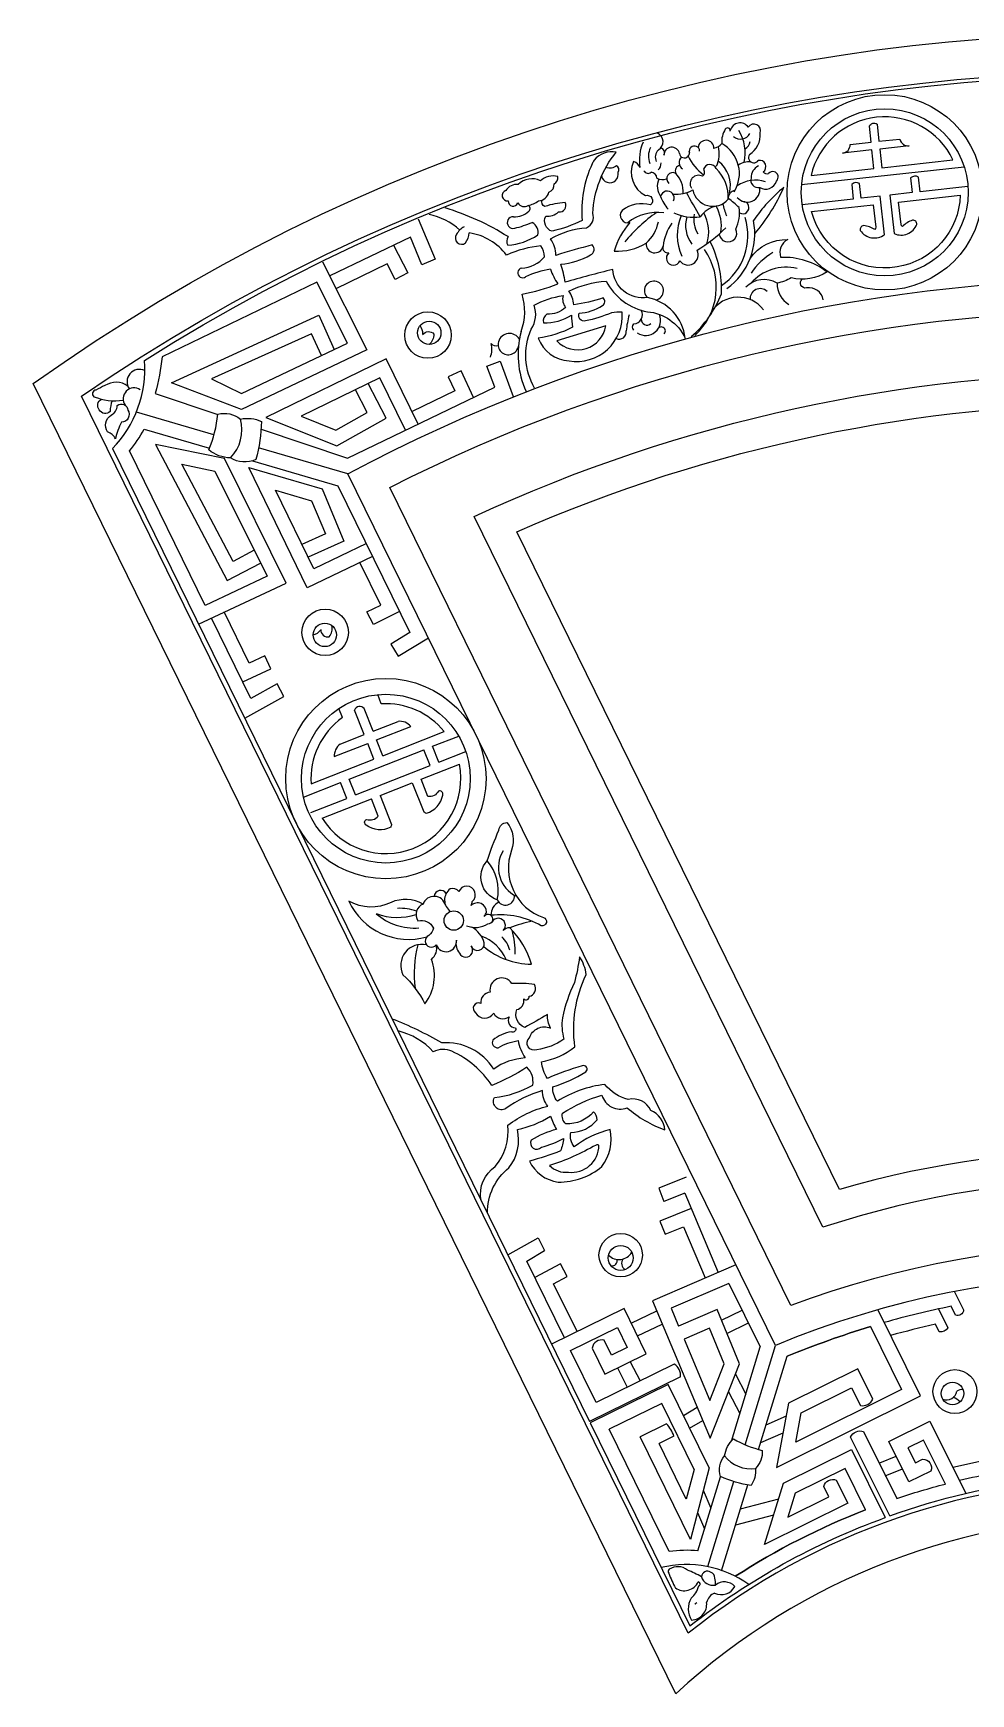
# Model space of a CAD drawing. Header units: metres. Extents: x 2539 to 4205, y 4330 to 5682.
# Drawn here: x 2539 to 3252, y 4330 to 5593 of the extents above; entities that cross this region are included whole.
import ezdxf

# ---------------------------------------------------------------- set-up
doc = ezdxf.new("R2010")
doc.units = ezdxf.units.M
for name, color, linetype in [('3', 3, 'Continuous'), ('4', 4, 'Continuous'), ('7', 7, 'Continuous')]:
    doc.layers.add(name, color=color, linetype=linetype)

# ---------------------------------------------------------------- blocks, each defined once
blk = doc.blocks.new('窗-073')
at = {"layer": '3'}
for p, q in [((-206.03, 851.74), (-103, 863.03)), ((-509.39, 801.85), (-509.36, 801.78)), ((-588.53, 572.99), (-588.46, 573.02)), ((-472.57, 522.49), (-474.87, 528.32)), ((-497.22, 513.78), (-499.48, 519.51)), ((-483.41, 502.95), (-489.49, 518.39)), ((-477.83, 505.15), (-483.52, 519.59)), ((-477.83, 505.15), (-461.97, 511.39)), ((-475.63, 499.57), (-453.82, 508.15)), ((-502.42, 489.02), (-481.22, 497.37)), ((-498.69, 496.94), (-483.41, 502.95)), ((-477.28, 487.38), (-481.22, 497.37)), ((-471.7, 489.57), (-475.63, 499.57)), ((-471.7, 489.57), (-432.73, 504.92)), ((-440.06, 495.58), (-423.51, 502.1)), ((-436.1, 485.52), (-440.06, 495.58)), ((-517.06, 471.71), (-477.28, 487.38)), ((-492.91, 474.77), (-445.64, 493.39)), ((-441.68, 483.33), (-445.64, 493.39)), ((-436.1, 485.52), (-418.94, 492.28)), ((-488.95, 464.71), (-492.91, 474.77)), ((-488.95, 464.71), (-441.68, 483.33)), ((-447.34, 474.65), (-423.07, 484.21)), ((-521.89, 463.36), (-498.49, 472.58)), ((-494.53, 462.52), (-498.49, 472.58)), ((-473.31, 464.42), (-452.92, 472.45)), ((-517.32, 453.54), (-494.53, 462.52)), ((-510.01, 449.97), (-478.89, 462.23)), ((-279.21, 222.36), (-296.66, 215.47)), ((-296.66, 215.47), (-293.48, 207.05)), ((-280.1, 212.34), (-293.48, 207.05)), ((-280.1, 212.34), (-258.96, 162.02)), ((-392.34, 173.24), (-373.14, 184.02)), ((-373.14, 184.02), (-369.19, 175.93)), ((-380.3, 169.11), (-369.19, 175.93)), ((-247.76, 166.85), (-300.61, 144.11)), ((-252.27, 155.11), (-288.86, 139.37)), ((-252.27, 155.11), (-232.31, 114.92)), ((-314.05, 129.89), (-297.88, 137.6)), ((-300.61, 144.11), (-263.98, 56.92)), ((-288.86, 139.37), (-284.1, 128.04)), ((-259.66, 138.5), (-284.1, 128.04)), ((-245.51, 104.08), (-259.66, 138.5)), ((-256.87, 131.72), (-243.83, 138.11)), ((-310.18, 121.77), (-294.39, 129.29)), ((-264.51, 126.63), (-280.61, 119.74)), ((-255.21, 104), (-264.51, 126.63)), ((-253.44, 123.38), (-239.82, 130.05)), ((-280.61, 119.74), (-264.27, 80.85)), ((-314.68, 105.45), (-308.53, 93.27)), ((-250.56, 55.09), (-232.31, 114.92)), ((-322.76, 101.49), (-316.61, 89.31)), ((-264.27, 80.85), (-255.21, 104)), ((-263.98, 56.92), (-245.51, 104.08)), ((-248.07, 97.53), (-241.48, 84.84)), ((-252.43, 86.4), (-245.24, 72.54)), ((-281.03, 71.4), (-272.27, 76.63)), ((-277.06, 63.29), (-268.74, 68.25)), ((-215.88, 70.85), (-228.64, 65.27)), ((-217.9, 60.14), (-232.1, 53.94)), ((-156.47, 41.39), (-146.08, 45.52)), ((-274.25, 37.14), (-279.17, 18.35)), ((-264.69, 38.1), (-276.59, -7.34)), ((-271.79, -14.47), (-257.45, 32.52)), ((-153.14, 33.02), (-142.06, 37.43)), ((-268.41, 23.9), (-263.51, 12.66)), ((-220.65, 18.32), (-244.93, 11.87)), ((-272.09, 9.83), (-267.56, -0.59)), ((-223.82, 8.17), (-248.03, 1.74))]:
    blk.add_line(p, q, dxfattribs=at)
for points in [[(-622.73, 740.17, -0.3), (660.72, 716.55), (278.77, -62.09)], [(-137.76, 876.2), (-156.47, 874.15), (-155.18, 862.34), (-110.06, 867.29, 0.71), (-200.06, 857.43), (-160.15, 861.8), (-161.45, 873.6), (-180.16, 871.55, 0.39), (-175.26, 877.12), (-161.99, 878.57), (-163.09, 888.66, -0.5), (-158.21, 890), (-157.02, 879.12), (-143.75, 880.57, 0.39), (-137.76, 876.2)], [(-375.37, 722.66, -0.24), (-377.53, 759.95, 0.24), (-375.72, 775.21, -0.09), (-357.33, 781.28, 0.24), (-355.69, 773.73, -0.2), (-367.51, 769.47, 0.37), (-369.65, 764.05, 0.15), (-351.91, 768.98, 0.06), (-351.25, 761.26, -0.08), (-373.1, 754.21, 0.29), (-353.55, 739.94, 0.49), (-319.88, 770.78, 0.04), (-326.61, 770.45, -0.05), (-343.04, 765.2, -0.61), (-347.14, 770.12, 0.14), (-332.36, 775.05, 0.54), (-331.87, 779.8, -0.05), (-350.59, 775.54, 0.14), (-353.73, 784.2, -0.09), (-330.06, 790.5, 0.23), (-303.77, 771.07, -0.27), (-279.91, 754.29, 0.33), (-303.77, 780, -0.44), (-325.86, 797.86, 0.01), (-356.07, 789.73, 0.06), (-358.75, 801.17, 0.11), (-339.85, 807.11, 0.51), (-338.77, 813.46, 0.01), (-361.87, 806.81, 0.16), (-365.19, 817.2, -0.12), (-342.48, 824.29, 0.38), (-338.45, 833.51, -0.16), (-323.55, 872.28, 0.28), (-337.58, 867.06, 0.03), (-338.86, 864.82, 0.13), (-345.29, 828.96, -0.06), (-364.32, 822.08, -0.47), (-368.3, 831.64, 0.21), (-360.17, 834.34, 0.63), (-356.02, 840.29, 0.07), (-368.84, 837.77, -0.41), (-370.48, 841.87)], [(-332.91, 857.14, 1.02), (-322.47, 859.56, 0.41), (-323.33, 863.66, -0.29), (-330.15, 862.65)], [(-308.59, 862.51, 0.24), (-312.59, 866.24, 0.4), (-305.12, 844.66, -0.86), (-301.92, 838.8, 0.24), (-319.79, 835.33, 0.76), (-314.99, 827.61, 0.76)], [(-275.04, 848.25, 0.62), (-252.53, 842.4, 0.22), (-260.27, 861.84, 0.7), (-268.24, 861.37, -0.37), (-268.94, 856.92, 0.77), (-275.98, 849.42)], [(-100.56, 850.44), (-130.91, 847.11), (-131.93, 856.44, 0.33), (-136.9, 855.9), (-135.88, 846.57), (-150.08, 845.01), (-147.4, 820.56, 0.42), (-132.97, 826.41, 0.47), (-135.7, 829.08, 0.14), (-142.03, 825.05, -0.28), (-143.01, 826.39), (-144.57, 840.59), (-105.47, 844.87, -0.36), (-145.53, 799.49, -0.39), (-199.68, 834.55), (-160.58, 838.83), (-159.03, 824.64, -0.28), (-159.7, 823.12, 0.14), (-166.75, 825.68, 0.47), (-168.84, 822.48, 0.42), (-153.48, 819.9), (-156.16, 844.35), (-168.3, 843.02), (-169.32, 852.35, 0.33), (-174.29, 851.8), (-173.27, 842.47), (-205.68, 838.92)], [(-258.3, 820.39, 1.21), (-247.78, 823.44, 0.15), (-245.64, 837.08, 0.04), (-252.55, 842.87)], [(-235.75, 820.37, 0.07), (-217.31, 849.98, 0.07), (-236.61, 828.88)], [(-314.99, 827.61, 0.11), (-324.86, 809.49, 0.15), (-304.59, 814.55, 0.16), (-296.86, 828.13, 0.16)], [(-288.33, 827.28, 0.12), (-293.92, 812.69, 0.58), (-290.18, 808.42, 1.3), (-283.25, 803.36, 0.93), (-272.31, 810.02, 0.06), (-254.18, 824.29, 0.06)], [(-238.68, 804.85, -0.25), (-214.86, 816.89, 0.36), (-219.36, 805.66, -0.18), (-189.74, 796.29, -0.2), (-212.61, 792.55, -0.08), (-221.61, 789.18, 0.35), (-241.48, 786.56, 0.35)], [(-510.56, 743.22), (-516.74, 756.97), (-580.22, 728.62), (-561.21, 719.16), (-493.93, 751.12), (-513.42, 789.83), (-611.63, 742.52, -0.04), (-615.93, 719.28), (-576.23, 705.89)], [(-192.36, 778.69, 0.41), (-202.86, 786.18, -0.79), (-205.69, 791.75)], [(-312.54, 759.44, -0.38), (-312.54, 763.31, 0.56), (-307.79, 772.07, 0.56)], [(-310.25, 757.62, 0.75), (-296.23, 769.37, 0.75)], [(-446.35, 756.53, -0.5), (-439.24, 756.88, -0.23), (-442.32, 750.28, -0.23)], [(-403.4, 742.23, 0.16), (-402.93, 750.85, 0.33), (-398.53, 749.75, 0.33)], [(-385.04, 753.59, 0.67), (-398.31, 752.08, 1.06), (-385.62, 749.29, 1.06)], [(-633.28, 723.93, 0.31), (-647.81, 724.2, 0.04), (-653.55, 721.43, 0.68), (-654.83, 717.18, 0.13), (-636.26, 715)], [(-643.21, 714.67, 0.1), (-644.47, 707.9, -0.51), (-651.47, 708.83, -0.46), (-650.07, 715.67)], [(-553.23, 619.82), (-566.58, 612.82), (-598.99, 674.33), (-578.2, 670.03), (-545.03, 603.33), (-584.27, 584.93), (-632.28, 682.8, 0.05), (-623.04, 696.63), (-581.5, 684.53)], [(-510.95, 569.69, 0.5), (-505.58, 565.02, 0.23), (-503.93, 572.12, 0.23)], [(-452.92, 472.45), (-445.66, 454, 0.08), (-444.01, 453.12, 0.28), (-433.57, 464.65, 0.6), (-436.31, 467.22, -0.33), (-443.05, 463.75), (-447.34, 474.65)], [(-473.31, 464.42), (-466.04, 445.97, -0.08), (-466.64, 444.21, -0.28), (-482.14, 445.52, -0.6), (-481.89, 449.27, 0.33), (-474.6, 451.33), (-478.89, 462.23)], [(-399.1, 398.17, -0.53), (-405.55, 422.86, -0.02), (-398.02, 442.46, -0.37), (-392.92, 447.29, -0.26), (-389.96, 429.73, 0.42), (-369.8, 387.06, -0.97), (-371.15, 381.8, 0.16), (-403.04, 388.43, 0.16)], [(-431.86, 394.88, 0.73), (-446.11, 395.57, 0.47), (-449.31, 385.01, -0.35), (-439.47, 380.34, -0.21), (-442.42, 375.67, 1.3), (-437.75, 369.78, 0.9), (-424.96, 372.72, 0.24), (-422.99, 364.37, 1.13), (-415.62, 369.04, 0.9), (-407.26, 371, 0.19), (-415.12, 380.89)], [(-446.11, 395.57, 0.23), (-466.42, 396.61, -0.25), (-493.17, 397.37, 0.37), (-443.72, 374.75, 0.37)], [(-418.57, 381.81, 0.24), (-405.04, 383.04, 1.74), (-407.26, 387.71, -0.03), (-405.78, 390.41, 0.68), (-415.55, 394.63, 0.68)], [(-407.58, 368.71, 0.18), (-377.4, 357.47, 0.13), (-391.13, 380.48)], [(-443.91, 369.69, 0.63), (-458.89, 350.71, -0.09), (-444.95, 332.28, 0.26), (-440.81, 360.49, 0.3), (-437.75, 369.78)], [(-405.28, 199.59, -0.23), (-391.62, 228.43, 0.23), (-386.3, 252.73, 0.1), (-365.39, 261.09, 0.02), (-361.58, 252.73, 0.07), (-377.55, 245.89, 0.85), (-371.09, 241.34, 0.06), (-357.02, 247.03, -0.08), (-358.92, 239.06, -0.03), (-378.7, 232.6, 0.25), (-360.44, 219.31, 0.18), (-332.69, 229.18, 0.21), (-327.36, 252.73, 0.1), (-350.18, 241.72, -0.22), (-352.46, 250.83, 0.23), (-335.73, 258.81, 0.22), (-338.01, 263.74, -0.22), (-355.5, 256.15, -0.26), (-357.78, 262.98, -0.07), (-332.69, 274.38, 0.44), (-316.72, 266.4, 0.09), (-292.76, 252.35, 0.29), (-301.74, 264.7, 0.36), (-315.96, 271.72, -0.17), (-330.79, 281.21, 0.11), (-360.82, 270.58, -0.2), (-363.87, 279.69, 0.07), (-342.95, 289.19, 0.9), (-345.24, 292.99, 0.03), (-367.29, 285.01, -0.11), (-371.09, 295.64, 0.13), (-349.8, 305.14, -0.15), (-342.59, 350.84, 0.11), (-346.83, 362.09, -0.03), (-350.16, 345.77, 0.06), (-357.72, 323.4, 0.1), (-356.83, 309.86, -0.12), (-373.88, 303.24, -0.84), (-378.61, 310.81, -0.44), (-365.36, 316.95, -0.11), (-367.25, 325.46, -0.01), (-381.62, 317.39, -0.41), (-386.68, 328.63, 0.39), (-382.18, 335.38, 0.72), (-378.8, 337.07, 0.52), (-375.43, 344.65, 0.04), (-389.78, 345.22, 0.83), (-403.57, 339.6, 0.43), (-409.48, 332.57, 0.9), (-412.85, 326.67, 0.57), (-401.32, 326.38, 0.46), (-391.47, 324.14, 0.58), (-387.53, 317.11, -0.72), (-390.06, 314.58, 0.13), (-401.88, 309.24, 0.59), (-398.5, 304.46, -0.09), (-385.84, 308.96, 0.1), (-381.34, 298, 0.14), (-401.32, 290.97, 0.28), (-434.24, 307.55, 0.04), (-465.64, 322.66)], [(-409.44, 208.08, -0.29), (-400.37, 229.18, 0.21), (-392.38, 255.39, -0.1), (-366.91, 267.54, -0.2), (-370.33, 277.42, 0.08), (-393.52, 266.02, -0.79), (-400.75, 272.86, 0.1), (-376.55, 280.85, 0.25), (-380.21, 292.09, -0.04), (-402.44, 280.57, 0.14), (-427.77, 302.21, 0.23), (-439.59, 301.93, 0.15), (-461.93, 315.1, 0.15)], [(-109.22, 150.1), (-103.32, 138.24, -0.51), (-108.4, 134.97), (-111.17, 140.54, 0.02), (-153.68, 130.28)], [(-336.39, 79.6), (-352.51, 112.45), (-322.74, 127.05), (-316.6, 114.53), (-326.62, 109.62), (-331.23, 119.03, 0.45), (-338.84, 114.11), (-330.73, 97.58), (-304.56, 110.42), (-318.62, 139.09), (-364.55, 116.57)], [(-233.36, 49.79), (-215.29, 109, -0.02), (-162.46, 127.73), (-142.64, 87.86), (-209.81, 54.48), (-206.3, 73.06), (-174.41, 88.91), (-168.81, 77.64, 0.33), (-160.82, 81.79), (-170.36, 100.97), (-214.32, 79.13), (-222.01, 38.37), (-130.58, 83.8), (-157.75, 138.48)], [(-119.28, 138.85), (-113.39, 126.99, -0.33), (-118.76, 124.32), (-121.2, 129.21, 0.01), (-149.6, 122.08)], [(-162.46, 127.73, 0.02), (-215.29, 109)], [(-340.1, 66.72), (-276.91, -62.09, -0.08), (-153, 6.61)], [(-150.16, 7.63), (-174.97, 57.56, -0.4), (-166.71, 61.16), (-145.62, 18.72, -0.02), (-114.91, 27.87), (-128.72, 55.65), (-138.62, 50.73), (-133.93, 41.3), (-129.33, 43.59, -0.55), (-124.12, 36.13), (-137.98, 29.23), (-150.68, 54.78), (-124.66, 67.71), (-101.86, 21.82)], [(-78.32, 35.82), (-84.61, 54.07, 0.76), (-90.28, 52.12), (-87.25, 43.33, 0.01), (-110.08, 38.37, 0.01)], [(-248.12, -30.58, -0.05), (-165.5, 11.53), (-178.5, 37.69), (-210.08, 21.99), (-214.79, 6.9), (-188.81, 19.81), (-192.05, 26.33, -0.44), (-184.04, 30.43), (-176.75, 15.75), (-229.65, -10.53), (-217.53, 28.34), (-174.44, 49.75), (-153, 6.61)], [(-150.16, 7.63, -0.06), (-52.81, 30.48), (-58.76, 47.78, 0.47), (-65.31, 48.38), (-61.87, 38.39, 0.02), (-105.97, 30.1, 0.02)], [(-165.5, 11.53, 0.05), (-248.12, -30.58)]]:
    blk.add_lwpolyline(points, format="xyb", dxfattribs=at)
for points in [[(-449.22, 829.88), (-438.51, 804.36), (-446.81, 800.88), (-454.16, 818.38), (-505.31, 793.74)], [(-464.74, 813.28), (-455.79, 795.68), (-463.82, 791.6), (-468.77, 801.35), (-501.4, 785.63)], [(-509.8, 802.67), (-481.75, 746.95), (-561.31, 709.15), (-605.53, 726.04), (-512.21, 768.85), (-502.43, 747.08)], [(-548.82, 696.64), (-494.08, 678.16), (-400.69, 723.15), (-405.69, 736.48), (-397.27, 739.64), (-388.9, 717.34)], [(-449.11, 699.83), (-469.42, 741.21), (-545.71, 703.99), (-500.69, 686.01), (-469.5, 703.5), (-480.95, 725.57)], [(-457.21, 695.92), (-473.54, 729.18), (-523.5, 704.81), (-501.34, 695.96), (-481.5, 707.09), (-489.04, 721.62)], [(-414.1, 716.69), (-421.99, 733.57), (-430.14, 729.76), (-426.02, 720.94), (-453.07, 707.9)], [(-643.03, 684.28), (-340.51, 67.56)], [(-588.46, 573.02), (-532.87, 599.09), (-572.09, 677.96), (-615.84, 687), (-570.36, 600.68), (-549.23, 611.76)], [(-554.23, 676.58), (-500.08, 660.8), (-454.43, 567.74), (-466.6, 560.34), (-461.93, 552.65), (-442.73, 564.32)], [(-478.1, 615.98), (-519.63, 595.99), (-556.64, 672.38), (-510.13, 658.71), (-496.4, 625.69), (-519.04, 615.41)], [(-482.06, 624.06), (-515.45, 607.99), (-539.68, 658.02), (-516.79, 651.29), (-508.06, 630.28), (-522.97, 623.51)], [(-460.99, 581.1), (-477.61, 572.7), (-481.67, 580.73), (-472.98, 585.12), (-486.21, 612.08)], [(-560.48, 536.42), (-542.57, 544.73), (-546.36, 552.9), (-556.28, 548.29), (-572.23, 580.81)], [(-559.21, 513.4), (-534.34, 527.23), (-538.71, 535.1), (-555.3, 525.87), (-580.31, 576.85)], [(-276.03, 202.66), (-296.01, 194.56), (-292.63, 186.22), (-280.89, 190.98), (-267.26, 158.54)], [(-356.47, 120.53), (-380.3, 169.11)], [(-348.39, 124.49), (-363.3, 154.89), (-354.82, 159.41), (-358.88, 167.45), (-375.21, 158.74)], [(-282.9, 95.82), (-340.51, 67.56)], [(-286.84, 103.91), (-336.39, 79.6)], [(-290.64, 90.98), (-340.1, 66.72)], [(-264.69, 38.1), (-290.64, 90.98)], [(-294.76, 78.94), (-328.06, 62.61)], [(-274.25, 37.14), (-294.76, 78.94)], [(-291.73, 66.01), (-308.53, 57.77)], [(-290.01, -14.95), (-328.06, 62.61)], [(-276.59, -7.34), (-308.53, 57.77)], [(-286.98, 58.32), (-296.48, 53.66)], [(-279.17, 18.35), (-296.48, 53.66)], [(-256.83, -27.12), (-240.23, 27.29)], [(-272.42, -47.36), (-273.66, -48.28)]]:
    blk.add_lwpolyline(points, dxfattribs=at)
for points in [[(-361.21, 752.52, 0.62), (-330.23, 762.17)], [(-646.21, 694.83, -0.42), (-643.81, 705.6, 0.28), (-639.98, 711.59, -0.62), (-633.26, 708.71, -0.59), (-637.34, 701.05, 0.06), (-641.2, 690.4, 0.22)], [(-336.41, 242.77, -0.05), (-365.92, 229.75, 0.22), (-353.97, 225.59, 0.45), (-334.6, 242.59, 0.37)]]:
    blk.add_lwpolyline(points, format="xyb", close=True, dxfattribs=at)
for centre, radius in [((-153.35, 846.76), 52.91), ((-442.99, 756.26), 14.73), ((-442.16, 757.69), 7.42), ((-508.15, 567.82), 14.73), ((-508.38, 566.19), 7.42), ((-469.68, 475.07), 53.5), ((-426.63, 385.1), 6.14), ((-320.77, 173.02), 13.77), ((-320.77, 171.22), 7.92), ((-108.84, 86.51), 13.91), ((-110.37, 85.29), 7.13)]:
    blk.add_circle(centre, radius, dxfattribs=at)
for centre, radius, start, end in [((-243.37, 879.36), 13.3, 146.27, 187.22), ((-252.97, 885.95), 1.68, 344.31, 151.38), ((-245.09, 884.38), 6.4, 35.28, 165.77), ((-268.94, 871.48), 27.17, 347.75, 32.11), ((-236.31, 885.81), 4.22, 339.45, 147.48), ((-246.78, 883.05), 14.48, 301.77, 5.04), ((-278.78, 867.04), 30.15, 157.31, 188.64), ((-290.55, 869.79), 12.6, 155.05, 201.85), ((-299.75, 878.79), 5.86, 299.65, 67.39), ((-296.06, 871.85), 3.13, 328.94, 77.18), ((-288.4, 870.37), 4.98, 10.79, 181.53), ((-274.02, 872.79), 3.31, 1.93, 197.56), ((-266.66, 874.72), 5.03, 357.43, 175.36), ((-263.09, 883), 8.4, 279.96, 320.86), ((-278.34, 871.31), 20, 336.23, 12.84), ((-267.51, 858.61), 22, 328.41, 60.17), ((-244.8, 887.26), 6.74, 229.5, 331.35), ((-245.1, 880.09), 6.59, 298.83, 349.52), ((-292.52, 869.07), 6.33, 133.13, 206.6), ((-299.86, 864.83), 4.68, 306.06, 6.63), ((-282.36, 860.33), 3.79, 106.39, 203.83), ((-278.83, 865.62), 4.88, 133.37, 235.41), ((-280.36, 871.79), 3.19, 188.8, 20.41), ((-250.24, 882.73), 30.67, 205.22, 234.21), ((-270.81, 851.02), 19.6, 345.6, 52.58), ((-239.47, 853.96), 12.12, 84.2, 123.73), ((-236.37, 868.83), 3.38, 145.6, 327.08), ((-229.93, 856.14), 8.15, 115.78, 181.63), ((-232.67, 863.08), 4, 303.09, 102.46), ((-377.12, 843.58), 11.79, 62.55, 136.8), ((-363.87, 845.76), 11.39, 73.92, 133.34), ((-364.18, 855.65), 3.63, 288.06, 16.94), ((-303.42, 861.65), 2.85, 205.15, 311.1), ((-301.66, 855.63), 3.87, 1.78, 88.29), ((-294.41, 861.37), 6.56, 238.97, 294.94), ((-286.77, 850.47), 10.8, 154.29, 216.58), ((-287.76, 855.42), 3.89, 60.21, 229.45), ((-298.47, 846.87), 17.38, 357.3, 43.32), ((-235.19, 833.54), 20.91, 72.43, 124.17), ((-233.56, 854.52), 4.72, 162.86, 281.85), ((-228.82, 855.86), 7.06, 237.66, 343.68), ((-228.17, 861.35), 2.83, 214.99, 295.18), ((-224.38, 856.45), 3.48, 312.28, 137.79), ((-392.64, 844.67), 3.33, 106.26, 278.83), ((-386.9, 844.07), 7.67, 81.07, 150.36), ((-373.03, 848.21), 6.84, 271.87, 349.53), ((-367.66, 851.43), 4.66, 286.79, 9.5), ((-291.18, 843.25), 4.33, 335.65, 169.5), ((-270.56, 853.33), 26.56, 200.47, 220.52), ((-285.86, 868.64), 23.08, 265.79, 297.97), ((-1055.26, 396.63), 897.16, 28.97, 30.1), ((-247.27, 842.87), 5.28, 100.17, 185.18), ((-240.59, 848.65), 8.1, 218.86, 8.84), ((-451.29, 790.75), 42.93, 48.46, 77.92), ((-477.08, 685.19), 158.17, 57.56, 73.48), ((-388.97, 841.19), 3.17, 176.65, 340.11), ((-387.92, 844.32), 13.04, 266.41, 312.99), ((-381.99, 842.31), 4.56, 208.75, 303.21), ((-382.32, 854.22), 15.98, 280.2, 306.52), ((-380.42, 836.49), 2.21, 309.23, 64.96), ((-238.12, 748.92), 104.05, 125.12, 140.33), ((-297.97, 805.24), 28.79, 80.97, 129.64), ((-274.03, 863.37), 32.43, 246.33, 276.51), ((-254.06, 819.66), 30.86, 156.37, 205.46), ((-256.7, 829.54), 17.72, 169, 210.76), ((-255.97, 821.03), 17.59, 104.04, 144.84), ((-289.82, 821.54), 24.88, 342.79, 29.35), ((-283.29, 825.26), 26.38, 351.59, 29.1), ((-156.65, 865.38), 102.75, 194.58, 199.05), ((-243.4, 837.09), 3.94, 239.64, 89.22), ((-414.95, 815.01), 11.14, 117.37, 152.56), ((-388.98, 827.58), 3.73, 86.29, 285.14), ((-413.76, 921.53), 100.89, 284.79, 291.47), ((-380.18, 821.46), 7.04, 346.18, 61.55), ((-259.68, 825.86), 19.94, 164.14, 216.51), ((-278.21, 819.27), 38.12, 304.07, 17.52), ((-278.29, 820.37), 42.54, 305.67, 11.54), ((-421.62, 817.79), 3.99, 143.8, 308.14), ((-431.47, 822.88), 14.81, 326.26, 352.94), ((-422.34, 784.85), 36.63, 37.14, 81.26), ((-365.29, 746.81), 66.29, 95.23, 114.84), ((-387.41, 815.77), 5.62, 148.84, 207.34), ((-395.62, 853.34), 40.28, 274.58, 303.57), ((-381.6, 805.75), 12.47, 0.54, 34.55), ((-299.21, 813.84), 5.42, 172.45, 347.72), ((-324.51, 785.06), 67.71, 357.78, 26.61), ((-384.76, 819.31), 20.62, 273.21, 319.29), ((-301.43, 786.68), 41.29, 311.91, 35.27), ((-201.84, 771.05), 43.76, 120.78, 145.97), ((-382.93, 795.7), 3.1, 102.56, 307.52), ((-358.55, 747.08), 51.35, 97.59, 115.98), ((-321.05, 814.34), 47.2, 200.28, 212.91), ((-299.66, 784.44), 6.05, 281.58, 227.28), ((-215.6, 769.05), 30.25, 77.13, 138.41), ((-417.77, 771.23), 36.13, 339.55, 17.74), ((-401.32, 888.34), 107.61, 279.61, 292.19), ((-320.18, 807.04), 67.94, 310.45, 338.77), ((-246.29, 760.02), 20.23, 37.47, 146.52), ((-232.4, 779.44), 6.31, 45.51, 186.12), ((-206.72, 788.63), 14.9, 177.9, 240.27), ((-227.88, 747.88), 90.14, 166.44, 172.92), ((-455.36, 756.73), 9.21, 0.45, 36.98), ((-329.59, 743.92), 56.28, 164.87, 204.52), ((-321.71, 758.17), 4.46, 244.27, 10.55), ((-304.06, 766.23), 3.65, 177.94, 312.67), ((-294.96, 758.89), 2.52, 316.45, 138.5), ((-695.2, 734.87), 72.67, 315.88, 4.18), ((-625.95, 726.69), 7.84, 64.23, 215.54), ((-629.33, 715.83), 6.98, 56.4, 214.81), ((-586.33, 696.18), 25.34, 315.44, 15.69), ((-518.17, 575.09), 9.21, 284.87, 321.4), ((-486.21, 517.5), 3.4, 37.79, 164.97), ((-469.68, 475.07), 47.5, 38.92, 93.49), ((-469.68, 475.07), 47.5, 125.43, 184.06), ((-461.01, 501.93), 9.51, 40.86, 95.82), ((-492.92, 489.38), 9.51, 127.33, 182.17), ((-469.68, 475.07), 47.5, 211.9, 11.08), ((-425.57, 404.45), 27.2, 346.66, 42.61), ((-378.06, 418.73), 20.26, 148.53, 244.25), ((-434.97, 400.07), 4.14, 31.39, 174.73), ((-423.78, 398.11), 8.7, 126.02, 235.96), ((-427.18, 401.19), 4.31, 31.22, 113.52), ((-418.4, 401.45), 5.45, 310.23, 158.76), ((-393.87, 400.77), 5.83, 206.47, 3.34), ((-460.99, 360.21), 32.66, 70.64, 92.26), ((-426.92, 398.92), 12.15, 339.31, 352.25), ((-394.17, 388.78), 8.87, 116.2, 182.27), ((-451.55, 417.19), 36.86, 228.77, 274.4), ((-462.39, 426.24), 39.15, 249.91, 287.72), ((-398.43, 382.03), 4.53, 313.9, 150.39), ((-391.34, 375.08), 5.41, 87.75, 136.96), ((-361.51, 306.04), 80.12, 101.05, 111.69), ((-436.06, 365.04), 48.44, 358.53, 16.8), ((-378.69, 351.43), 73.04, 165.43, 187.35), ((-417.83, 350.32), 26.35, 22.51, 70.8), ((-406.93, 362.66), 16.21, 12.89, 48.1), ((-321.76, 179.51), 9.3, 223.88, 329.78), ((-326.45, 169.56), 3.46, 263.82, 12.35), ((-315.77, 167.8), 4.46, 142.05, 242.15), ((-291, 96.88), 8.17, 352.52, 59.36), ((-114.15, 87.77), 6.52, 248.64, 351.25), ((-104.25, 81.59), 6.23, 84.99, 123.68), ((-115.22, 69.91), 14.03, 46.3, 67.45), ((-307.19, 51.14), 21.45, 19.55, 43.89), ((-238.18, 58.67), 21.12, 217.6, 277.85), ((-278.9, -90.47), 76.33, 84.66, 98.37), ((-278.9, -90.47), 67.33, 54.27, 103.88), ((-288.81, -27.58), 1.86, 128.57, 216.22), ((-193.99, 9.51), 103.62, 201.63, 207.31), ((-284.53, -34.38), 9.87, 51.57, 123.38), ((-326.04, -137.18), 120.37, 62.01, 66.69), ((-265.85, -31.07), 3.71, 55.81, 177.26), ((-262.25, -28.69), 7.63, 196.79, 281.67), ((-264.65, -31.5), 3.61, 356.18, 75.94), ((-280.5, -29.88), 9.86, 235.69, 334.56), ((-285.03, -33.44), 14.15, 308.68, 346.81), ((-271.68, -35.43), 1.31, 289.09, 86.12), ((-258.02, -49.16), 8.53, 112.01, 166.72), ((-257, -32.64), 9.59, 243.9, 332.93), ((-279.63, -35.39), 18.93, 357.69, 11.12), ((-255.04, -43.16), 9.01, 43.09, 128.97), ((-264.34, -51.09), 13.57, 150.83, 212.5), ((-276.17, -48.46), 9.93, 272.25, 7.26), ((0.93, -417.18), 459.87, 126.47, 126.66)]:
    blk.add_arc(centre, radius, start, end, dxfattribs=at)
at = {"layer": '4'}
for points in [[(695.17, 725.48), (287.75, -105.09, 0.39), (-285.89, -105.09), (-693.32, 725.48, -0.32)], [(469.08, 659.66), (214.73, 141.16, 0.18), (-212.88, 141.16), (-467.22, 659.66, -0.24)], [(388.46, 631.55), (183.99, 214.71, 0.14), (-182.13, 214.71), (-386.6, 631.55, -0.21)]]:
    blk.add_lwpolyline(points, format="xyb", close=True, dxfattribs=at)
at = {"layer": '7'}
for p, q in [((-578.69, 693.08), (-627.91, 707.42)), ((-493.75, 668.33), (-550.39, 684.83)), ((-241.85, 52.82), (-222.66, 115.69)), ((-265.44, -24.5), (-248.98, 29.44))]:
    blk.add_line(p, q, dxfattribs=at)
for points in [[(664.55, 717.56), (279.83, -66.74, 0.35), (-277.97, -66.74), (-662.7, 717.56, -0.31)], [(495.61, 668.33), (224.52, 115.69, 0.2), (-222.66, 115.69), (-493.75, 668.33, -0.25)], [(415.52, 641.3), (194.45, 190.63, 0.16), (-192.59, 190.63), (-413.66, 641.3, -0.22)], [(-576.2, 706.17, -0.23), (-561.94, 703.04, -0.16), (-548.58, 701.55, -0.06), (-552.12, 677.42, -0.26), (-568.28, 678.4, -0.17), (-581.93, 683.44, 0.07)], [(-231.09, 49.17, -0.23), (-235.3, 37.75, -0.16), (-238.04, 26.9, -0.06), (-257.56, 32.57, -0.26), (-254.91, 45.79, -0.17), (-249.2, 56.49, 0.07)]]:
    blk.add_lwpolyline(points, format="xyb", close=True, dxfattribs=at)
for centre, radius in [((-153.35, 846.76), 61.91), ((-469.68, 475.07), 63.5)]:
    blk.add_circle(centre, radius, dxfattribs=at)

msp = doc.modelspace()

# ---------------------------------------------------------------- block references
at = {"layer": '3', "xscale": 1.2, "yscale": 1.2, "zscale": 1.2}
msp.add_blockref('窗-073', (3370.99, 4455.7), dxfattribs=at)

doc.saveas('drawing.dxf')
